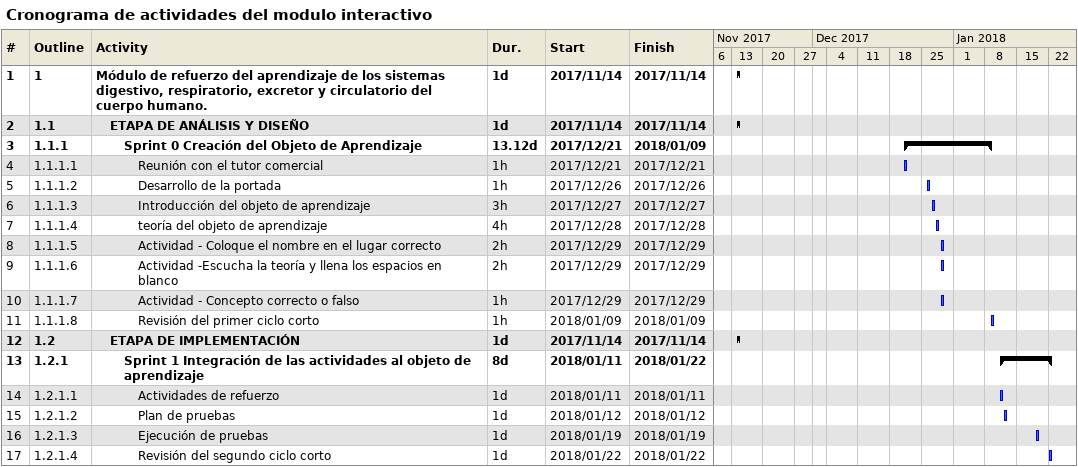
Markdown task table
Cronograma de actividades del modulo interactivo

| ID | WBS | Task | Duration | Start | Finish |
|---|---|---|---|---|---|
| 1 | 1 | **Módulo de refuerzo del aprendizaje de los sistemas digestivo, respiratorio, excretor y circulatorio del cuerpo humano.** | 1d | 2017-11-14 | 2017-11-14 |
| 2 | 1.1 | **ETAPA DE ANÁLISIS Y DISEÑO** | 1d | 2017-11-14 | 2017-11-14 |
| 3 | 1.1.1 | **Sprint 0 Creación del Objeto de Aprendizaje** | 13.12d | 2017-12-21 | 2018-01-09 |
| 4 | 1.1.1.1 | Reunión con el tutor comercial | 1h | 2017-12-21 | 2017-12-21 |
| 5 | 1.1.1.2 | Desarrollo de la portada | 1h | 2017-12-26 | 2017-12-26 |
| 6 | 1.1.1.3 | Introducción del objeto de aprendizaje | 3h | 2017-12-27 | 2017-12-27 |
| 7 | 1.1.1.4 | teoría del objeto de aprendizaje | 4h | 2017-12-28 | 2017-12-28 |
| 8 | 1.1.1.5 | Actividad - Coloque el nombre en el lugar correcto | 2h | 2017-12-29 | 2017-12-29 |
| 9 | 1.1.1.6 | Actividad -Escucha la teoría y llena los espacios en blanco | 2h | 2017-12-29 | 2017-12-29 |
| 10 | 1.1.1.7 | Actividad - Concepto correcto o falso | 1h | 2017-12-29 | 2017-12-29 |
| 11 | 1.1.1.8 | Revisión del primer ciclo corto | 1h | 2018-01-09 | 2018-01-09 |
| 12 | 1.2 | **ETAPA DE IMPLEMENTACIÓN** | 1d | 2017-11-14 | 2017-11-14 |
| 13 | 1.2.1 | **Sprint 1 Integración de las actividades al objeto de aprendizaje** | 8d | 2018-01-11 | 2018-01-22 |
| 14 | 1.2.1.1 | Actividades de refuerzo | 1d | 2018-01-11 | 2018-01-11 |
| 15 | 1.2.1.2 | Plan de pruebas | 1d | 2018-01-12 | 2018-01-12 |
| 16 | 1.2.1.3 | Ejecución de pruebas | 1d | 2018-01-19 | 2018-01-19 |
| 17 | 1.2.1.4 | Revisión del segundo ciclo corto | 1d | 2018-01-22 | 2018-01-22 |
